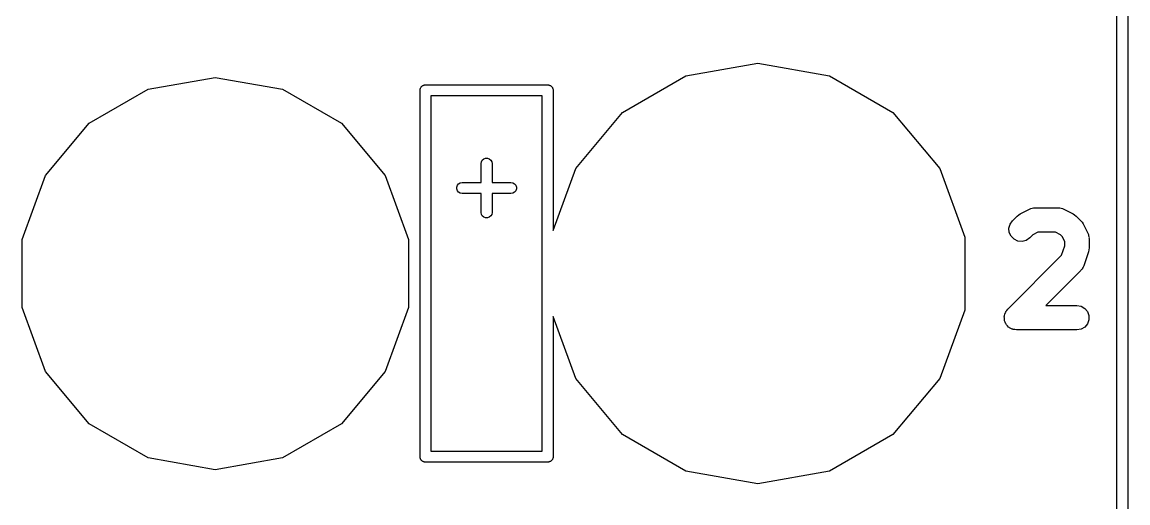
# Model space of a CAD drawing. Extents: x 51 to 137, y -158 to -25.
# Drawn here: x 113.52 to 136.51, y -78.82 to -68.82 of the extents above; entities that cross this region are included whole.
import ezdxf

# ---------------------------------------------------------------- set-up
doc = ezdxf.new("R2010")
doc.units = 0
doc.header["$MEASUREMENT"] = 0
doc.layers.add('BLACK', color=7, linetype='CONTINUOUS')

msp = doc.modelspace()

# ---------------------------------------------------------------- linework, layer by layer
at = {"layer": 'Black'}
for p, q in [((136.286, -119.911), (136.286, -28.1863)), ((136.515, -28.1813), (136.515, -119.921)), ((127.32, -69.9422), (128.816, -69.6785)), ((128.816, -69.6785), (130.312, -69.9422)), ((116.138, -70.2177), (117.533, -69.9717)), ((117.533, -69.9717), (118.928, -70.2177)), ((121.832, -70.1536), (121.84, -70.1486)), ((121.84, -70.1486), (121.848, -70.1422)), ((121.848, -70.1422), (121.857, -70.1388)), ((121.857, -70.1388), (121.866, -70.1338)), ((121.866, -70.1338), (121.876, -70.1321)), ((121.876, -70.1321), (121.885, -70.1286)), ((121.885, -70.1286), (121.895, -70.1286)), ((121.895, -70.1286), (121.905, -70.1269)), ((121.905, -70.1269), (124.445, -70.1269)), ((124.445, -70.1269), (124.455, -70.1286)), ((124.455, -70.1286), (124.465, -70.1286)), ((124.465, -70.1286), (124.474, -70.1321)), ((124.474, -70.1321), (124.484, -70.1338)), ((124.484, -70.1338), (124.493, -70.1388)), ((124.493, -70.1388), (124.502, -70.1422)), ((124.502, -70.1422), (124.51, -70.1486)), ((124.51, -70.1486), (124.518, -70.1536)), ((126.005, -70.7015), (127.32, -69.9422)), ((130.312, -69.9422), (131.627, -70.7015)), ((114.911, -70.9261), (116.138, -70.2177)), ((118.928, -70.2177), (120.155, -70.9261)), ((121.791, -70.2412), (121.792, -70.2314)), ((121.791, -77.8612), (121.791, -70.2412)), ((121.792, -70.2214), (121.796, -70.212)), ((121.792, -70.2314), (121.792, -70.2214)), ((121.796, -70.212), (121.798, -70.2021)), ((121.798, -70.2021), (121.803, -70.1934)), ((121.803, -70.1934), (121.806, -70.184)), ((121.806, -70.184), (121.812, -70.1764)), ((121.812, -70.1764), (121.817, -70.1677)), ((121.817, -70.1677), (121.825, -70.1613)), ((121.825, -70.1613), (121.832, -70.1536)), ((124.331, -70.3555), (122.019, -70.3555)), ((122.019, -70.3555), (122.019, -77.7469)), ((124.331, -77.7469), (124.331, -70.3555)), ((124.518, -70.1536), (124.525, -70.1613)), ((124.525, -70.1613), (124.533, -70.1677)), ((124.533, -70.1677), (124.538, -70.1764)), ((124.538, -70.1764), (124.544, -70.184)), ((124.544, -70.184), (124.547, -70.1934)), ((124.547, -70.1934), (124.552, -70.2021)), ((124.552, -70.2021), (124.554, -70.212)), ((124.554, -70.212), (124.558, -70.2214)), ((124.558, -70.2214), (124.558, -70.2314)), ((124.558, -70.2314), (124.559, -70.2412)), ((124.559, -70.2412), (124.559, -73.1556)), ((125.029, -71.8648), (126.005, -70.7015)), ((131.627, -70.7015), (132.603, -71.8648)), ((114, -72.0114), (114.911, -70.9261)), ((120.155, -70.9261), (121.066, -72.0114)), ((123.061, -71.7652), (123.068, -71.7261)), ((123.068, -71.7261), (123.087, -71.6917)), ((123.087, -71.6917), (123.118, -71.6662)), ((123.118, -71.6662), (123.155, -71.6526)), ((123.155, -71.6526), (123.195, -71.6526)), ((123.195, -71.6526), (123.232, -71.6662)), ((123.232, -71.6662), (123.263, -71.6917)), ((123.263, -71.6917), (123.282, -71.7261)), ((123.282, -71.7261), (123.289, -71.7652)), ((123.061, -72.1589), (123.061, -71.7652)), ((123.289, -71.7652), (123.289, -72.1589)), ((124.559, -73.1556), (125.029, -71.8648)), ((132.603, -71.8648), (133.122, -73.2919)), ((113.515, -73.3428), (114, -72.0114)), ((121.066, -72.0114), (121.551, -73.3428)), ((122.554, -72.2534), (122.568, -72.216)), ((122.568, -72.216), (122.594, -72.1856)), ((122.594, -72.1856), (122.628, -72.1658)), ((122.628, -72.1658), (122.667, -72.1589)), ((122.667, -72.1589), (123.061, -72.1589)), ((123.289, -72.1589), (123.683, -72.1589)), ((123.683, -72.1589), (123.722, -72.1658)), ((123.722, -72.1658), (123.756, -72.1856)), ((123.756, -72.1856), (123.782, -72.216)), ((123.782, -72.216), (123.796, -72.2534)), ((122.554, -72.293), (122.554, -72.2534)), ((122.568, -72.3303), (122.554, -72.293)), ((122.594, -72.3608), (122.568, -72.3303)), ((122.628, -72.3806), (122.594, -72.3608)), ((122.667, -72.3875), (122.628, -72.3806)), ((123.061, -72.3875), (122.667, -72.3875)), ((123.061, -72.7812), (123.061, -72.3875)), ((123.683, -72.3875), (123.289, -72.3875)), ((123.289, -72.3875), (123.289, -72.7812)), ((123.722, -72.3806), (123.683, -72.3875)), ((123.756, -72.3608), (123.722, -72.3806)), ((123.782, -72.3303), (123.756, -72.3608)), ((123.796, -72.293), (123.782, -72.3303)), ((123.796, -72.2534), (123.796, -72.293)), ((123.068, -72.8203), (123.061, -72.7812)), ((123.087, -72.8547), (123.068, -72.8203)), ((123.118, -72.8802), (123.087, -72.8547)), ((123.155, -72.8938), (123.118, -72.8802)), ((123.195, -72.8938), (123.155, -72.8938)), ((123.232, -72.8802), (123.195, -72.8938)), ((123.263, -72.8547), (123.232, -72.8802)), ((123.282, -72.8203), (123.263, -72.8547)), ((123.289, -72.7812), (123.282, -72.8203)), ((134.114, -72.9523), (134.211, -72.8556)), ((134.211, -72.8556), (134.244, -72.8322)), ((134.244, -72.8322), (134.277, -72.808)), ((134.277, -72.808), (134.47, -72.7112)), ((134.47, -72.7112), (134.484, -72.707)), ((134.484, -72.707), (134.497, -72.6997)), ((134.497, -72.6997), (134.526, -72.6945)), ((134.526, -72.6945), (134.555, -72.6861)), ((134.555, -72.6861), (134.569, -72.6869)), ((134.569, -72.6869), (134.584, -72.6844)), ((134.584, -72.6844), (135.068, -72.6844)), ((135.068, -72.6844), (135.082, -72.6869)), ((135.082, -72.6869), (135.097, -72.6861)), ((135.097, -72.6861), (135.125, -72.6945)), ((135.125, -72.6945), (135.154, -72.6997)), ((135.154, -72.6997), (135.167, -72.707)), ((135.167, -72.707), (135.181, -72.7112)), ((135.181, -72.7112), (135.375, -72.808)), ((135.375, -72.808), (135.407, -72.8322)), ((135.407, -72.8322), (135.441, -72.8556)), ((135.441, -72.8556), (135.537, -72.9523)), ((134.04, -73.1098), (134.063, -73.0246)), ((134.048, -73.1977), (134.04, -73.1098)), ((134.063, -73.0246), (134.114, -72.9523)), ((135.537, -72.9523), (135.561, -72.9856)), ((135.561, -72.9856), (135.585, -73.0183)), ((135.585, -73.0183), (135.682, -73.2119)), ((113.515, -74.7596), (113.515, -73.3428)), ((121.551, -73.3428), (121.551, -74.7596)), ((133.122, -73.2919), (133.122, -74.8105)), ((134.085, -73.2776), (134.048, -73.1977)), ((134.148, -73.34), (134.085, -73.2776)), ((134.228, -73.3773), (134.148, -73.34)), ((134.401, -73.3621), (134.316, -73.385)), ((134.473, -73.3115), (134.401, -73.3621)), ((134.541, -73.2439), (134.473, -73.3115)), ((134.644, -73.1924), (134.541, -73.2439)), ((135.008, -73.1924), (134.644, -73.1924)), ((135.111, -73.2439), (135.008, -73.1924)), ((135.149, -73.2824), (135.111, -73.2439)), ((135.201, -73.3854), (135.149, -73.2824)), ((135.682, -73.2119), (135.686, -73.2259)), ((135.686, -73.2259), (135.693, -73.2386)), ((135.693, -73.2386), (135.698, -73.2679)), ((135.698, -73.2679), (135.707, -73.2964)), ((135.707, -73.2964), (135.706, -73.311)), ((135.706, -73.311), (135.709, -73.3254)), ((135.709, -73.3254), (135.709, -73.519)), ((134.316, -73.385), (134.228, -73.3773)), ((135.136, -73.672), (135.201, -73.4778)), ((135.201, -73.4778), (135.201, -73.3854)), ((135.696, -73.5993), (135.599, -73.8896)), ((135.702, -73.559), (135.696, -73.5993)), ((135.709, -73.519), (135.702, -73.559)), ((134.017, -74.7908), (135.136, -73.672)), ((135.537, -73.9889), (134.81, -74.7164)), ((135.546, -73.9769), (135.537, -73.9889)), ((135.557, -73.9671), (135.546, -73.9769)), ((135.571, -73.941), (135.557, -73.9671)), ((135.588, -73.9166), (135.571, -73.941)), ((135.592, -73.9025), (135.588, -73.9166)), ((135.599, -73.8896), (135.592, -73.9025)), ((134.81, -74.7164), (135.455, -74.7164)), ((135.455, -74.7164), (135.541, -74.7317)), ((135.541, -74.7317), (135.618, -74.7758)), ((114, -76.091), (113.515, -74.7596)), ((121.551, -74.7596), (121.066, -76.091)), ((125.029, -76.2376), (124.559, -74.9468)), ((124.559, -74.9468), (124.559, -77.8612)), ((133.122, -74.8105), (132.603, -76.2376)), ((133.944, -74.9483), (133.947, -74.9375)), ((133.947, -74.9813), (133.944, -74.9483)), ((133.947, -74.9263), (133.958, -74.8951)), ((133.947, -74.9375), (133.947, -74.9263)), ((133.958, -74.8951), (133.966, -74.8631)), ((133.966, -74.8631), (133.973, -74.8539)), ((133.973, -74.8539), (133.977, -74.8434)), ((133.977, -74.8434), (133.998, -74.818)), ((133.998, -74.818), (134.017, -74.7908)), ((135.618, -74.7758), (135.675, -74.8434)), ((135.675, -74.8434), (135.705, -74.9263)), ((135.705, -74.9263), (135.705, -75.0145)), ((133.947, -75.0145), (133.947, -74.9813)), ((133.95, -75.025), (133.947, -75.0145)), ((133.951, -75.0361), (133.95, -75.025)), ((133.965, -75.0662), (133.951, -75.0361)), ((133.977, -75.0974), (133.965, -75.0662)), ((133.984, -75.106), (133.977, -75.0974)), ((133.989, -75.1161), (133.984, -75.106)), ((134.012, -75.1396), (133.989, -75.1161)), ((134.033, -75.165), (134.012, -75.1396)), ((134.043, -75.1706), (134.033, -75.165)), ((134.051, -75.1785), (134.043, -75.1706)), ((134.081, -75.1925), (134.051, -75.1785)), ((134.11, -75.2091), (134.081, -75.1925)), ((134.121, -75.211), (134.11, -75.2091)), ((135.541, -75.2091), (135.455, -75.2244)), ((135.618, -75.165), (135.541, -75.2091)), ((135.675, -75.0974), (135.618, -75.165)), ((135.705, -75.0145), (135.675, -75.0974)), ((134.131, -75.2157), (134.121, -75.211)), ((134.164, -75.2186), (134.131, -75.2157)), ((134.197, -75.2244), (134.164, -75.2186)), ((135.455, -75.2244), (134.197, -75.2244)), ((114.911, -77.1763), (114, -76.091)), ((121.066, -76.091), (120.155, -77.1763)), ((126.005, -77.4009), (125.029, -76.2376)), ((132.603, -76.2376), (131.627, -77.4009)), ((116.138, -77.8847), (114.911, -77.1763)), ((120.155, -77.1763), (118.928, -77.8847)), ((127.32, -78.1602), (126.005, -77.4009)), ((131.627, -77.4009), (130.312, -78.1602)), ((117.533, -78.1307), (116.138, -77.8847)), ((118.928, -77.8847), (117.533, -78.1307)), ((121.792, -77.871), (121.791, -77.8612)), ((121.792, -77.881), (121.792, -77.871)), ((121.796, -77.8904), (121.792, -77.881)), ((121.798, -77.9003), (121.796, -77.8904)), ((121.803, -77.909), (121.798, -77.9003)), ((121.806, -77.9183), (121.803, -77.909)), ((121.812, -77.926), (121.806, -77.9183)), ((121.817, -77.9347), (121.812, -77.926)), ((121.825, -77.9411), (121.817, -77.9347)), ((121.832, -77.9488), (121.825, -77.9411)), ((121.84, -77.9538), (121.832, -77.9488)), ((121.848, -77.9602), (121.84, -77.9538)), ((121.857, -77.9636), (121.848, -77.9602)), ((121.866, -77.9686), (121.857, -77.9636)), ((121.876, -77.9703), (121.866, -77.9686)), ((122.019, -77.7469), (124.331, -77.7469)), ((124.484, -77.9686), (124.474, -77.9703)), ((124.493, -77.9636), (124.484, -77.9686)), ((124.502, -77.9602), (124.493, -77.9636)), ((124.51, -77.9538), (124.502, -77.9602)), ((124.518, -77.9488), (124.51, -77.9538)), ((124.525, -77.9411), (124.518, -77.9488)), ((124.533, -77.9347), (124.525, -77.9411)), ((124.538, -77.926), (124.533, -77.9347)), ((124.544, -77.9183), (124.538, -77.926)), ((124.547, -77.909), (124.544, -77.9183)), ((124.552, -77.9003), (124.547, -77.909)), ((124.554, -77.8904), (124.552, -77.9003)), ((124.558, -77.881), (124.554, -77.8904)), ((124.559, -77.8612), (124.558, -77.871)), ((124.558, -77.871), (124.558, -77.881)), ((121.885, -77.9738), (121.876, -77.9703)), ((121.895, -77.9738), (121.885, -77.9738)), ((121.905, -77.9755), (121.895, -77.9738)), ((124.445, -77.9755), (121.905, -77.9755)), ((124.455, -77.9738), (124.445, -77.9755)), ((124.465, -77.9738), (124.455, -77.9738)), ((124.474, -77.9703), (124.465, -77.9738)), ((128.816, -78.4239), (127.32, -78.1602)), ((130.312, -78.1602), (128.816, -78.4239))]:
    msp.add_line(p, q, dxfattribs=at)

doc.saveas('drawing.dxf')
